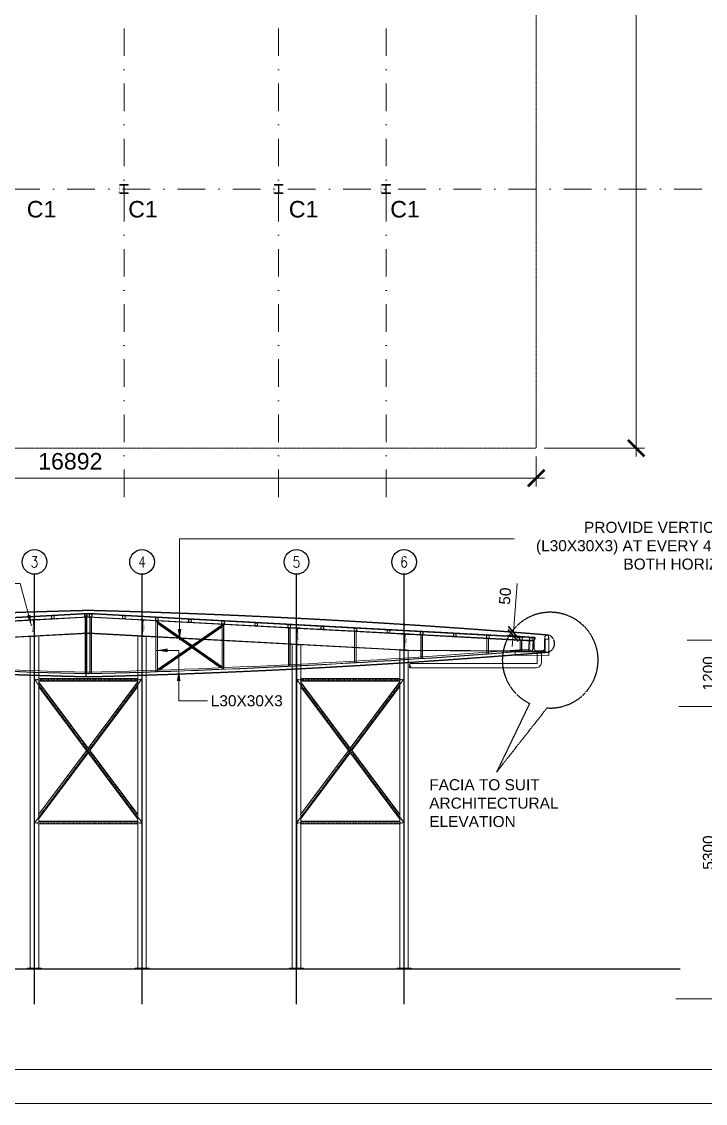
# Model space of a CAD drawing. Header units: millimetres. Extents: x -848390 to 452399, y -324112 to 148491.
# Drawn here: x -419703 to -407309, y -272667 to -253050 of the extents above; entities that cross this region are included whole.
import ezdxf
from ezdxf.enums import TextEntityAlignment as Align

# ---------------------------------------------------------------- set-up
doc = ezdxf.new("R2010")
doc.units = ezdxf.units.MM
doc.header["$PDSIZE"] = 200
for name, pattern in [('CENTER2', [1.125, 0.75, -0.125, 0.125, -0.125]), ('DASHDOT', [1, 0.5, -0.25, 0, -0.25]), ('HIDDEN', [9.525, 6.35, -3.175])]:
    doc.linetypes.add(name, pattern=pattern)
doc.layers.get('0').update_dxf_attribs({"lineweight": 13})
doc.layers.get('DEFPOINTS').update_dxf_attribs({"lineweight": 13})
for name, color, linetype, lineweight in [('0AXIS', 8, 'DASHDOT', 13), ('Angle', 42, 'Continuous', 9), ('Column', 15, 'Continuous', 9), ('I beam', 15, 'HIDDEN', 9), ('Roof sheet', 1, 'Continuous', 9)]:
    doc.layers.add(name, color=color, linetype=linetype, lineweight=lineweight)
for name, color, linetype in [('0DIM', 7, 'Continuous'), ('0PLAN', 4, 'Continuous'), ('DIM', 7, 'Continuous'), ('GR-LINE', 1, 'Continuous'), ('GRID', 2, 'CENTER2'), ('TEXT', 7, 'Continuous')]:
    doc.layers.add(name, color=color, linetype=linetype)
doc.styles.add('ARIAL', font='arial.ttf')
doc.styles.add('ROMANC', font='romanc', dxfattribs={"width": 0.8, "height": 0.38})
doc.dimstyles.new('1X100', dxfattribs={"dimscale": 100, "dimtxt": 2, "dimasz": 2, "dimexe": 1, "dimexo": 1, "dimgap": 1, "dimtad": 1, "dimdec": 0, "dimrnd": 1, "dimzin": 0, "dimdsep": 46, "dimtxsty": 'ARIAL', "dimblk": 'ARCHTICK', "dimcen": 2, "dimdle": 1, "dimclrd": 256, "dimclre": 256, "dimclrt": 7, "dimadec": 0, "dimazin": 0, "dimtfac": 1, "dimtdec": 0, "dimtofl": 0, "dimtmove": 0, "dimatfit": 3, "dimfxl": 0.18, "dimtolj": 1, "dimtzin": 0, "dimlwd": 9, "dimlwe": 9, "dimarcsym": 0})
doc.dimstyles.new('1X150', dxfattribs={"dimscale": 150, "dimtxt": 2, "dimasz": 2, "dimexe": 1, "dimexo": 1, "dimgap": 1, "dimtad": 1, "dimdec": 0, "dimrnd": 1, "dimzin": 0, "dimdsep": 46, "dimtxsty": 'ARIAL', "dimblk": 'ARCHTICK', "dimcen": 2, "dimdle": 1, "dimclrd": 256, "dimclre": 256, "dimclrt": 7, "dimadec": 0, "dimazin": 0, "dimtfac": 1, "dimtdec": 0, "dimtofl": 0, "dimtmove": 0, "dimatfit": 3, "dimfxl": 0.18, "dimtolj": 1, "dimtzin": 0, "dimlwd": 9, "dimlwe": 9, "dimarcsym": 0})

# ---------------------------------------------------------------- blocks, each defined once
blk = doc.blocks.new('_ArchTick')
at = {"color": 0, "const_width": 0.15}
blk.add_lwpolyline([(-0.5, -0.5), (0.5, 0.5)], dxfattribs=at)
blk = doc.blocks.new('*D591')
at = {"layer": 'DEFPOINTS', "color": 0, "transparency": 16777216}
for p in [(-407892, -265469), (-407051, -265469), (-407944, -270769)]:
    blk.add_point(p, dxfattribs=at)
at = {"layer": 'Roof sheet', "lineweight": 9, "transparency": 16777216}
for p, q in [((-407051, -270869), (-407051, -265369)), ((-407792, -265469), (-406951, -265469)), ((-407844, -270769), (-406951, -270769))]:
    blk.add_line(p, q, dxfattribs=at)
at = {"layer": 'Roof sheet', "lineweight": 9, "transparency": 16777216, "xscale": 200, "yscale": 200, "zscale": 200}
for p, rotation in [((-407051, -265469), 90), ((-407051, -270769), 270)]:
    blk.add_blockref('_ArchTick', p, dxfattribs=dict(at, rotation=rotation))
at = {"layer": 'Roof sheet', "color": 7, "transparency": 16777216, "insert": (-407253, -268119), "char_height": 200, "attachment_point": 5, "rotation": 90, "style": 'ARIAL'}
blk.add_mtext('\\A1;5300', dxfattribs=at)
blk = doc.blocks.new('*D592')
at = {"layer": 'DEFPOINTS', "color": 0, "transparency": 16777216}
for p in [(-407737, -264269), (-407051, -264269), (-407892, -265469)]:
    blk.add_point(p, dxfattribs=at)
at = {"layer": 'Roof sheet', "lineweight": 9, "transparency": 16777216}
for p, q in [((-407051, -265569), (-407051, -264169)), ((-407637, -264269), (-406951, -264269)), ((-407792, -265469), (-406951, -265469))]:
    blk.add_line(p, q, dxfattribs=at)
at = {"layer": 'Roof sheet', "lineweight": 9, "transparency": 16777216, "xscale": 200, "yscale": 200, "zscale": 200}
for p, rotation in [((-407051, -264269), 90), ((-407051, -265469), 270)]:
    blk.add_blockref('_ArchTick', p, dxfattribs=dict(at, rotation=rotation))
at = {"layer": 'Roof sheet', "color": 7, "transparency": 16777216, "insert": (-407253, -264869), "char_height": 200, "attachment_point": 5, "rotation": 90, "style": 'ARIAL'}
blk.add_mtext('\\A1;1200', dxfattribs=at)
blk = doc.blocks.new('*D599')
at = {"layer": 'DEFPOINTS', "color": 0, "transparency": 16777216}
for p in [(-410375, -236985), (-410375, -260785), (-408562, -260785)]:
    blk.add_point(p, dxfattribs=at)
at = {"layer": 'DIM', "lineweight": 9, "transparency": 16777216}
for p, q in [((-408562, -236835), (-408562, -260935)), ((-410225, -236985), (-408412, -236985)), ((-410225, -260785), (-408412, -260785))]:
    blk.add_line(p, q, dxfattribs=at)
at = {"layer": 'DIM', "lineweight": 9, "transparency": 16777216, "xscale": 300, "yscale": 300, "zscale": 300}
for p, rotation in [((-408562, -236985), 90), ((-408562, -260785), 270)]:
    blk.add_blockref('_ArchTick', p, dxfattribs=dict(at, rotation=rotation))
at = {"layer": 'DIM', "color": 7, "transparency": 16777216, "insert": (-408866, -248885), "char_height": 300, "attachment_point": 5, "rotation": 90, "style": 'ARIAL'}
blk.add_mtext('\\A1;23800', dxfattribs=at)
blk = doc.blocks.new('*D600')
at = {"layer": 'DEFPOINTS', "color": 0, "transparency": 16777216}
for p in [(-427267, -260785), (-410375, -260785), (-410375, -261328)]:
    blk.add_point(p, dxfattribs=at)
at = {"layer": 'DIM', "lineweight": 9, "transparency": 16777216}
for p, q in [((-427267, -260935), (-427267, -261478)), ((-410375, -260935), (-410375, -261478)), ((-427417, -261328), (-410225, -261328))]:
    blk.add_line(p, q, dxfattribs=at)
at = {"layer": 'DIM', "lineweight": 9, "transparency": 16777216, "xscale": 300, "yscale": 300, "zscale": 300, "rotation": 180}
blk.add_blockref('_ArchTick', (-427267, -261328), dxfattribs=at)
at = {"layer": 'DIM', "lineweight": 9, "transparency": 16777216, "xscale": 300, "yscale": 300, "zscale": 300}
blk.add_blockref('_ArchTick', (-410375, -261328), dxfattribs=at)
at = {"layer": 'DIM', "color": 7, "transparency": 16777216, "insert": (-418821, -261025), "char_height": 300, "attachment_point": 5, "style": 'ARIAL'}
blk.add_mtext('\\A1;16892', dxfattribs=at)
blk = doc.blocks.new('UB305X102X25')
at = {"linetype": 'Continuous'}
h = blk.add_hatch(dxfattribs=at)
h.set_pattern_fill('ANSI31', color=8, style=0)
h.set_pattern_definition([(45, (-5099.7338, 42509.5942), (-2.24506403, 2.24506403), [])])
edge = h.paths.add_edge_path()
edge.add_line((51, 302), (51, 308))
edge.add_line((51, 308), (-51, 308))
edge.add_line((-51, 308), (-51, 302))
edge.add_line((-51, 302), (-10, 302))
edge.add_arc((-10, 294), 7.6, 0, 90, ccw=False)
edge.add_line((-3, 294), (-3, 18))
edge.add_arc((-10, 18), 7.6, -90, 0, ccw=False)
edge.add_line((-10, 11), (-51, 11))
edge.add_line((-51, 11), (-51, 4))
edge.add_line((-51, 4), (51, 4))
edge.add_line((51, 4), (51, 11))
edge.add_line((51, 11), (11, 11))
edge.add_arc((11, 18), 7.6, 180, 270, ccw=False)
edge.add_line((3, 18), (3, 294))
edge.add_arc((11, 294), 7.6, 90, 180, ccw=False)
edge.add_line((11, 302), (51, 302))
blk.add_line((-3, 156), (3, 156))
blk.add_lwpolyline([(51, 302), (51, 308), (-51, 308), (-51, 302), (-10, 302, -0.414214), (-3, 294), (-3, 18, -0.414214), (-10, 11), (-51, 11), (-51, 4), (51, 4), (51, 11), (11, 11, -0.414214), (3, 18), (3, 294, -0.414214), (11, 302)], format="xyb", close=True)
at = {"layer": 'DEFPOINTS', "style": 'ARIAL'}
blk.add_text('UB305X102X25', height=15, rotation=90, dxfattribs=at).set_placement((-17, 75))
blk = doc.blocks.new('UB305X165X40')
at = {"linetype": 'Continuous'}
h = blk.add_hatch(dxfattribs=at)
h.set_pattern_fill('ANSI31', color=8, style=0)
h.set_pattern_definition([(45, (-36217.5974, 32483.1875), (-2.24506403, 2.24506403), [])])
h.paths.add_polyline_path([(83, 304), (-83, 304), (-83, 294), (-13, 294, -0.421323), (-3, 283), (-3, 21, -0.421323), (-13, 10), (-83, 10), (-83, 0), (83, 0), (83, 10), (13, 10, -0.414214), (3, 20), (3, 283, -0.414214), (13, 294), (83, 294)])
blk.add_lwpolyline([(83, 294), (83, 304), (-83, 304), (-83, 294), (-13, 294, -0.409169), (-3, 283), (-3, 20, -0.409169), (-13, 10), (-83, 10), (-83, 0), (83, 0), (83, 10), (13, 10, -0.414214), (3, 20), (3, 283, -0.414214), (13, 294)], format="xyb", close=True)
at = {"layer": 'DEFPOINTS', "style": 'ARIAL'}
blk.add_text('UB305X165X40', height=15, rotation=90, dxfattribs=at).set_placement((-21, 70))
blk = doc.blocks.new('UB203X133X25')
at = {"linetype": 'Continuous'}
h = blk.add_hatch(dxfattribs=at)
h.set_pattern_fill('ANSI31', color=8, style=0)
h.set_pattern_definition([(45, (-4804.368, 42404.2942), (-2.24506403, 2.24506403), [])])
h.paths.add_polyline_path([(67, 203), (-67, 203), (-67, 195), (-13, 195, -0.421323), (-3, 185), (-3, 18, -0.421323), (-13, 8), (-67, 8), (-67, 0), (67, 0), (67, 8), (13, 8, -0.414214), (3, 18), (3, 185, -0.414214), (13, 195), (67, 195)])
blk.add_lwpolyline([(67, 195), (67, 203), (-67, 203), (-67, 195), (-13, 195, -0.409169), (-3, 185), (-3, 18, -0.409169), (-13, 8), (-67, 8), (-67, 0), (67, 0), (67, 8), (13, 8, -0.414214), (3, 18), (3, 185, -0.414214), (13, 195)], format="xyb", close=True)
at = {"layer": 'DEFPOINTS'}
blk.add_line((-3, 102), (3, 102), dxfattribs=at)
at = {"layer": 'DEFPOINTS', "style": 'ARIAL'}
blk.add_text('UBUB203X133X25', height=15, rotation=90, dxfattribs=at).set_placement((-17, 12))
blk = doc.blocks.new('*D613')
at = {"layer": 'DEFPOINTS', "color": 0, "transparency": 16777216}
for p in [(-410789, -264125), (-410412, -264213), (-410407, -264156)]:
    blk.add_point(p, dxfattribs=at)
at = {"layer": 'Roof sheet', "lineweight": 9, "transparency": 16777216}
for p, q in [((-410789, -264125), (-410718, -263242)), ((-410512, -264205), (-410893, -264174)), ((-410507, -264148), (-410889, -264117)), ((-410794, -264182), (-410810, -264382))]:
    blk.add_line(p, q, dxfattribs=at)
at = {"layer": 'Roof sheet', "lineweight": 9, "transparency": 16777216, "xscale": 200, "yscale": 200, "zscale": 200}
for p, rotation in [((-410789, -264125), 265.4011859696336), ((-410794, -264182), 85.40118596963353)]:
    blk.add_blockref('_ArchTick', p, dxfattribs=dict(at, rotation=rotation))
at = {"layer": 'Roof sheet', "color": 7, "transparency": 16777216, "insert": (-410939, -263468), "char_height": 200, "attachment_point": 5, "rotation": 85.4012, "style": 'ARIAL'}
blk.add_mtext('\\A1;50', dxfattribs=at)
blk = doc.blocks.new('UC152X152X30')
h = blk.add_hatch()
h.set_pattern_fill('ANSI31', color=8, scale=25, style=0)
h.set_pattern_definition([(45, (2942.5107, 84557.2612), (-2.20970869, 2.20970869), [])])
edge = h.paths.add_edge_path()
edge.add_line((76, 151), (76, 158))
edge.add_line((76, 158), (-76, 158))
edge.add_line((-76, 158), (-76, 151))
edge.add_line((-76, 151), (-11, 151))
edge.add_arc((-11, 143), 7.6, 0, 90, ccw=False)
edge.add_line((-3, 143), (-3, 14))
edge.add_arc((-11, 14), 7.6, -90, 0, ccw=False)
edge.add_line((-11, 7), (-76, 7))
edge.add_line((-76, 7), (-76, 0))
edge.add_line((-76, 0), (76, 0))
edge.add_line((76, 0), (76, 7))
edge.add_line((76, 7), (11, 7))
edge.add_arc((11, 14), 7.6, 180, 270, ccw=False)
edge.add_line((3, 14), (3, 143))
edge.add_arc((11, 143), 7.6, 90, 180, ccw=False)
edge.add_line((11, 151), (76, 151))
blk.add_line((-76, 0), (76, 0))
blk.add_lwpolyline([(76, 151), (76, 158), (-76, 158), (-76, 151), (-11, 151, -0.414214), (-3, 143), (-3, 14, -0.414214), (-11, 7), (-76, 7), (-76, 0), (76, 0), (76, 7), (11, 7, -0.414214), (3, 14), (3, 143, -0.414214), (11, 151)], format="xyb", close=True)
at = {"layer": 'DEFPOINTS'}
blk.add_line((-3, 79), (3, 79), dxfattribs=at)
at = {"layer": 'DEFPOINTS', "style": 'ARIAL'}
blk.add_text('UC152X152X30', height=15, rotation=90, dxfattribs=at).set_placement((-90, 79), align=Align.MIDDLE_CENTER)

msp = doc.modelspace()

# ---------------------------------------------------------------- linework, layer by layer
at = {"layer": '0AXIS', "ltscale": 1000}
for p, q in [((-417845.61874, -261674.05263), (-417845.61874, -235969.00826)), ((-415045.61874, -261674.05263), (-415045.61874, -235969.00826)), ((-413095.61874, -261674.05263), (-413095.61874, -235969.00826)), ((-407374.54757, -256085.38302), (-429514.61248, -256085.38302))]:
    msp.add_line(p, q, dxfattribs=at)
at = {"layer": '0DIM'}
for centre in [(-419470.40444, -262848.71369), (-417520.40444, -262848.71369), (-414720.40444, -262848.71369), (-412770.40444, -262848.71369)]:
    msp.add_circle(centre, 223.29822, dxfattribs=at)
at = {"layer": '0PLAN'}
msp.add_line((-430819.91189, -270229.37655), (-407768.44474, -270229.37655), dxfattribs=at)
at = {"layer": 'Angle', "ltscale": 0.1}
for p, q in [((-418552.46827, -263844.54513), (-418552.46827, -264875.93315)), ((-418549.46827, -263844.38416), (-418549.46827, -264876.00875)), ((-418522.46827, -263843.74026), (-418522.46827, -264876.68636)), ((-418468.34062, -263843.74026), (-418468.34062, -264876.68636)), ((-418441.34062, -263844.38416), (-418441.34062, -264876.00875)), ((-418438.34062, -263844.54513), (-418438.34062, -264875.93315)), ((-417268.34062, -263908.13193), (-417268.34062, -264838.72348)), ((-417241.34062, -263908.77583), (-417241.34062, -264837.82277)), ((-417238.34062, -263908.9368), (-417238.34062, -264837.72239)), ((-416614.09181, -264366.64328), (-417238.34062, -263925.57944)), ((-416640.38648, -264384.79747), (-417238.34062, -263962.31217)), ((-416068.34062, -263989.84929), (-417238.34062, -264797.63307)), ((-416068.34062, -263993.49484), (-417238.34062, -264801.27862)), ((-416068.34062, -264026.30479), (-417202.74241, -264809.51109)), ((-416068.34062, -263972.52182), (-416068.34062, -264793.84336)), ((-416041.34062, -263973.16572), (-416041.34062, -264792.7194)), ((-416038.34062, -263973.32669), (-416038.34062, -264792.5942)), ((-414868.34062, -264036.91147), (-414868.34062, -264739.03587)), ((-414841.34062, -264037.55537), (-414841.34062, -264737.68843)), ((-414838.34062, -264037.71634), (-414838.34062, -264737.5384)), ((-413668.34062, -264101.30338), (-413668.34062, -264674.28979)), ((-413641.34062, -264101.94727), (-413641.34062, -264672.71857)), ((-413638.34062, -264102.10825), (-413638.34062, -264672.54368)), ((-412468.34062, -264165.69303), (-412468.34062, -264599.59179)), ((-412441.34062, -264166.33692), (-412441.34062, -264597.79649)), ((-412438.34062, -264166.4979), (-412438.34062, -264597.5967)), ((-411268.34062, -264230.08042), (-411268.34062, -264514.9265)), ((-411241.34062, -264230.72432), (-411241.34062, -264512.90675)), ((-411238.34062, -264230.88529), (-411238.34062, -264512.68202)), ((-416097.96283, -264768.04764), (-416614.29026, -264403.23579)), ((-416068.34062, -264752.24452), (-416587.99559, -264385.0816)), ((-410668.34062, -264262.27525), (-410668.34062, -264468.85075)), ((-410641.34062, -264262.91914), (-410641.34062, -264466.71861)), ((-410638.34062, -264263.08012), (-410638.34062, -264466.4814)), ((-410219.37921, -264251.38585), (-410149.37921, -264251.38585)), ((-410219.37921, -264251.38585), (-410219.37921, -264475.33118)), ((-410213.37921, -264251.38585), (-410213.37921, -264481.37541)), ((-410149.37921, -264251.38585), (-410149.37921, -264545.84719)), ((-410756.4677, -264541.38843), (-410755.9536, -264471.39032)), ((-410149.37921, -264545.84719), (-410756.4677, -264541.38843)), ((-410213.37921, -264481.37541), (-410755.99767, -264477.39016)), ((-410219.37921, -264475.33118), (-410755.9536, -264471.39032)), ((-419394.20444, -264959.37655), (-417596.60444, -264959.37655)), ((-419394.20444, -265004.37655), (-417596.60444, -265004.37655)), ((-419394.20444, -265009.37655), (-417596.60444, -265009.37655)), ((-414644.20444, -264959.37655), (-412846.60444, -264959.37655)), ((-414644.20444, -265004.37655), (-412846.60444, -265004.37655)), ((-414644.20444, -265009.37655), (-412846.60444, -265009.37655)), ((-419394.20444, -265030.97655), (-417596.60444, -267427.77655)), ((-419394.20444, -265039.30989), (-417596.60444, -267436.10989)), ((-419394.20444, -265114.30989), (-417596.60444, -267511.10989)), ((-417601.20247, -265030.97655), (-418497.70346, -266226.3112)), ((-417601.20247, -265114.30989), (-418466.45346, -266267.97787)), ((-414644.20444, -265030.97655), (-412846.60444, -267427.77655)), ((-414644.20444, -265039.30989), (-412846.60444, -267436.10989)), ((-414644.20444, -265114.30989), (-412846.60444, -267511.10989)), ((-412851.20247, -265030.97655), (-413747.70346, -266226.3112)), ((-412851.20247, -265114.30989), (-413716.45346, -266267.97787)), ((-418528.95346, -266267.97787), (-419398.80247, -267427.77655)), ((-418497.70346, -266309.64453), (-419398.80247, -267511.10989)), ((-413778.95346, -266267.97787), (-414648.80247, -267427.77655)), ((-413747.70346, -266309.64453), (-414648.80247, -267511.10989)), ((-419394.20444, -267549.37655), (-417596.60444, -267549.37655)), ((-419394.20444, -267554.37655), (-417596.60444, -267554.37655)), ((-414644.20444, -267549.37655), (-412846.60444, -267549.37655)), ((-414644.20444, -267554.37655), (-412846.60444, -267554.37655)), ((-419394.20444, -267599.37655), (-417596.60444, -267599.37655)), ((-414644.20444, -267599.37655), (-412846.60444, -267599.37655))]:
    msp.add_line(p, q, dxfattribs=at)
at = {"layer": 'Angle', "color": 5, "linetype": 'HIDDEN', "ltscale": 0.1}
for p, q in [((-416616.72128, -264368.4587), (-417238.34062, -263929.25272)), ((-416068.34062, -264755.91779), (-416590.62506, -264386.89702)), ((-417601.20247, -265039.30989), (-418494.57846, -266230.47787)), ((-412851.20247, -265039.30989), (-413744.57846, -266230.47787)), ((-418525.82846, -266272.14453), (-419398.80247, -267436.10989)), ((-413775.82846, -266272.14453), (-414648.80247, -267436.10989))]:
    msp.add_line(p, q, dxfattribs=at)
at = {"layer": 'Angle', "ltscale": 0.1}
for points in [[(-426479.32806, -264429.30695, 0.0137519792), (-418493.37074, -264847.40178, 0.0137401973)], [(-410511.48083, -264429.30695, -0.0137519792), (-418497.43814, -264847.40178, -0.0137401973)], [(-426477.7775, -264456.51713, 0.0137455919), (-418494.04038, -264874.39347, 0.0137401973)], [(-426476.64755, -264459.61703, 0.0137432306), (-418494.11478, -264877.39255, 0.0137401973)], [(-426475.04822, -264461.75126, 0.0137401973), (-418494.16438, -264879.39193)], [(-410513.03139, -264456.51713, -0.0137455919), (-418496.76851, -264874.39347, -0.0137401973)], [(-410514.16133, -264459.61703, -0.0137432306), (-418496.69411, -264877.39255, -0.0137401973)], [(-410515.76067, -264461.75126, -0.0137401973), (-418496.6445, -264879.39193)]]:
    msp.add_lwpolyline(points, format="xyb", dxfattribs=at)
at = {"layer": 'Column'}
for p, q in [((-426557.51138, -264273.96853), (-418495.40444, -263841.48152)), ((-410433.2975, -264273.96853), (-418495.40444, -263841.48152)), ((-426556.965, -264284.15389), (-418495.40444, -263851.69618)), ((-410433.84389, -264284.15389), (-418495.40444, -263851.69618)), ((-424302.89162, -264457.25758), (-418495.40444, -264145.71833)), ((-424301.98226, -264446.99414), (-418495.40444, -264135.50366)), ((-419546.60444, -270217.37655), (-419546.60444, -264202.10934)), ((-419394.20444, -270217.37655), (-419394.20444, -264193.93393)), ((-412688.82662, -264446.99414), (-418495.40444, -264135.50366)), ((-412687.91726, -264457.25758), (-418495.40444, -264145.71833)), ((-417596.60444, -270217.37655), (-417596.60444, -264193.93393)), ((-417444.20444, -270217.37655), (-417444.20444, -264202.10934)), ((-414796.60444, -270217.37655), (-414796.60444, -264344.13829)), ((-414644.20444, -270217.37655), (-414644.20444, -264352.3137)), ((-410433.2975, -264273.96853), (-410444.01098, -264473.68138)), ((-412846.60444, -270217.37655), (-412846.60444, -264448.7449)), ((-412694.20444, -270217.37655), (-412694.20444, -264456.92031)), ((-412688.93715, -264457.19354), (-410444.01098, -264473.68138)), ((-412688.82662, -264446.99414), (-410443.90046, -264463.48198)), ((-410281.87921, -264475.10216), (-410356.87921, -264475.10216))]:
    msp.add_line(p, q, dxfattribs=at)
at = {"layer": 'Column', "color": 5, "linetype": 'HIDDEN', "ltscale": 0.1}
for p, q in [((-419473.70444, -270217.37655), (-419473.70444, -264198.19866)), ((-419467.10444, -270217.37655), (-419467.10444, -264197.84461)), ((-417523.70444, -270217.37655), (-417523.70444, -264197.84461)), ((-417517.10444, -270217.37655), (-417517.10444, -264198.19866)), ((-414723.70444, -270217.37655), (-414723.70444, -264348.04897)), ((-414717.10444, -270217.37655), (-414717.10444, -264348.40302)), ((-412773.70444, -270217.37655), (-412773.70444, -264452.65558)), ((-412767.10444, -270217.37655), (-412767.10444, -264453.00963))]:
    msp.add_line(p, q, dxfattribs=at)
at = {"layer": 'Column'}
for points in [[(-410467.33862, -264213.70601), (-410432.03658, -264216.01977, -0.3802309186), (-410414.37921, -264235.88209), (-410414.37921, -264428.84157, 0.3361664615), (-410394.37921, -264451.46012), (-410394.37921, -264451.46012, 0.1201954967), (-410244.37921, -264451.46012, 0.3295600625), (-410224.37921, -264428.84157), (-410224.37921, -264251.38585), (-410219.37921, -264251.38585), (-410219.37921, -264429.05022, -0.3313016488), (-410243.30006, -264456.34239, -0.1200182746), (-410395.43062, -264456.34873, -0.3373624889), (-410419.37921, -264429.02165), (-410419.37921, -264235.88209, 0.3802309186), (-410432.62224, -264220.98535), (-410467.66519, -264218.68857), (-410467.33862, -264213.70601)], [(-410281.87921, -264475.10216), (-410281.87921, -264678.6435, -0.4142135624), (-410369.37921, -264766.1435), (-412660.34613, -264766.1435)], [(-410356.87921, -264475.10216), (-410356.87921, -264678.6435, -0.4142135624), (-410369.37921, -264691.1435), (-412660.34613, -264691.1435)]]:
    msp.add_lwpolyline(points, format="xyb", dxfattribs=at)
msp.add_lwpolyline([(-410273.31785, -264475.10216), (-410365.44058, -264475.10216), (-410365.44058, -264465.47478), (-410273.31785, -264465.47478)], close=True, dxfattribs=at)
for centre, radius, start, end in [((-412644.31003, -264740.50817), 30.23783, 142.508706346, 237.972070999), ((-412643.83616, -264711.88864), 26.51302, 128.51444968, 222.733764957), ((-412680.69317, -264749.55389), 26.25294, 320.808516729, 48.537631085)]:
    msp.add_arc(centre, radius, start, end, dxfattribs=at)
at = {"layer": 'DEFPOINTS', "ltscale": 100}
msp.add_lwpolyline([(-431605.37151, -233433.07567), (-376217.48392, -233433.07567), (-376217.48392, -272667.10962), (-431605.37151, -272667.10962)], close=True, dxfattribs=at)
msp.add_lwpolyline([(-385373.60994, -271257.77375), (-385373.60994, -234842.41154, 0.4142135624), (-386165.92883, -234050.09264), (-430273.39454, -234050.09264, 0.4142135624), (-431065.71343, -234842.41154), (-431065.71343, -271257.77375, 0.4142135624), (-430273.39454, -272050.09264), (-386165.92883, -272050.09264, 0.4142135624)], format="xyb", close=True, dxfattribs=at)
at = {"layer": 'GR-LINE', "color": 8, "linetype": 'HIDDEN', "ltscale": 0.1}
for points in [[(-418495.40444, -263729.37655, 0.0142380776), (-426851.38059, -264177.85011, 0.2549306145), (-426941.40444, -264282.51742), (-426941.40444, -264376.23569, 0.2901757416), (-426818.01569, -264484.09832, 0.0143247249), (-418495.40444, -264929.37655)], [(-418495.40444, -263729.37655, -0.0142380776), (-410139.4283, -264177.85011, -0.2549306145), (-410049.40444, -264282.51742), (-410049.40444, -264376.23569, -0.2901757416), (-410172.79319, -264484.09832, -0.0143247249), (-418495.40444, -264929.37655)]]:
    msp.add_lwpolyline(points, format="xyb", dxfattribs=at)
at = {"layer": 'GRID'}
for p, q in [((-419470.40444, -270870.16567), (-419470.40444, -263072.01191)), ((-417520.40444, -270870.16567), (-417520.40444, -263072.01191)), ((-414720.40444, -270870.16567), (-414720.40444, -263072.01191)), ((-412770.40444, -270870.16567), (-412770.40444, -263072.01191)), ((-418537.46827, -263816.67195), (-418537.46827, -264928.32691)), ((-416053.34062, -264781.20916), (-417253.34062, -263933.34754)), ((-416053.34062, -263997.72084), (-417253.34062, -264826.21703))]:
    msp.add_line(p, q, dxfattribs=at)
at = {"layer": 'GRID', "ltscale": 0.1}
for p, q in [((-417520.40444, -264967.08616), (-419470.40444, -267579.37655)), ((-419470.40444, -264979.37655), (-417520.40444, -267579.37655)), ((-419470.40444, -264979.37655), (-417520.40444, -264979.37655)), ((-412770.40444, -264967.08616), (-414720.40444, -267579.37655)), ((-414720.40444, -264979.37655), (-412770.40444, -267579.37655)), ((-414720.40444, -264979.37655), (-412770.40444, -264979.37655)), ((-419470.40444, -267579.37655), (-417520.40444, -267579.37655)), ((-414720.40444, -267579.37655), (-412770.40444, -267579.37655))]:
    msp.add_line(p, q, dxfattribs=at)
at = {"layer": 'I beam'}
for points in [[(-419159.43667, -263877.11387), (-419115.49987, -263874.75632, 0.4142135624), (-419112.66493, -263871.59988), (-419115.02248, -263827.66309, 0.4142135624), (-419118.17891, -263824.82814), (-419162.11571, -263827.1857, 0.4142135624), (-419164.95066, -263830.34213), (-419162.5931, -263874.27892, 0.4142135624)], [(-419159.54383, -263875.11674), (-419115.60704, -263872.75919, 0.4142135624), (-419114.66205, -263871.70705), (-419117.01961, -263827.77025, 0.4142135624), (-419118.07175, -263826.82527), (-419162.00855, -263829.18282, 0.4142135624), (-419162.95353, -263830.23497), (-419160.59597, -263874.17176, 0.4142135624)], [(-418559.43667, -263844.91904), (-418515.49987, -263842.56148, 0.4142135624), (-418512.66493, -263839.40505), (-418515.02248, -263795.46826, 0.4142135624), (-418518.17891, -263792.63331), (-418562.11571, -263794.99086, 0.4142135624), (-418564.95066, -263798.14729), (-418562.5931, -263842.08409, 0.4142135624)], [(-418559.54383, -263842.92191), (-418515.60704, -263840.56436, 0.4142135624), (-418514.66205, -263839.51221), (-418517.01961, -263795.57542, 0.4142135624), (-418518.07175, -263794.63044), (-418562.00855, -263796.98799, 0.4142135624), (-418562.95353, -263798.04013), (-418560.59597, -263841.97693, 0.4142135624)], [(-418431.37222, -263844.91904), (-418475.30901, -263842.56148, -0.4142135624), (-418478.14396, -263839.40505), (-418475.78641, -263795.46826, -0.4142135624), (-418472.62997, -263792.63331), (-418428.69318, -263794.99086, -0.4142135624), (-418425.85823, -263798.14729), (-418428.21578, -263842.08409, -0.4142135624)], [(-418431.26506, -263842.92191), (-418475.20185, -263840.56436, -0.4142135624), (-418476.14683, -263839.51221), (-418473.78928, -263795.57542, -0.4142135624), (-418472.73714, -263794.63044), (-418428.80034, -263796.98799, -0.4142135624), (-418427.85536, -263798.04013), (-418430.21291, -263841.97693, -0.4142135624)], [(-417831.37222, -263877.11387), (-417875.30901, -263874.75632, -0.4142135624), (-417878.14396, -263871.59988), (-417875.78641, -263827.66309, -0.4142135624), (-417872.62997, -263824.82814), (-417828.69318, -263827.1857, -0.4142135624), (-417825.85823, -263830.34213), (-417828.21578, -263874.27892, -0.4142135624)], [(-417831.26506, -263875.11674), (-417875.20185, -263872.75919, -0.4142135624), (-417876.14683, -263871.70705), (-417873.78928, -263827.77025, -0.4142135624), (-417872.73714, -263826.82527), (-417828.80034, -263829.18282, -0.4142135624), (-417827.85536, -263830.23497), (-417830.21291, -263874.17176, -0.4142135624)], [(-417231.37222, -263909.30846), (-417275.30901, -263906.9509, -0.4142135624), (-417278.14396, -263903.79447), (-417275.78641, -263859.85767, -0.4142135624), (-417272.62997, -263857.02273), (-417228.69318, -263859.38028, -0.4142135624), (-417225.85823, -263862.53671), (-417228.21578, -263906.47351, -0.4142135624)], [(-417231.26506, -263907.31133), (-417275.20185, -263904.95377, -0.4142135624), (-417276.14683, -263903.90163), (-417273.78928, -263859.96484, -0.4142135624), (-417272.73714, -263859.01985), (-417228.80034, -263861.37741, -0.4142135624), (-417227.85536, -263862.42955), (-417230.21291, -263906.36635, -0.4142135624)], [(-416631.37222, -263941.50316), (-416675.30901, -263939.14561, -0.4142135624), (-416678.14396, -263935.98918), (-416675.78641, -263892.05238, -0.4142135624), (-416672.62997, -263889.21743), (-416628.69318, -263891.57499, -0.4142135624), (-416625.85823, -263894.73142), (-416628.21578, -263938.66822, -0.4142135624)], [(-416631.26506, -263939.50604), (-416675.20185, -263937.14848, -0.4142135624), (-416676.14683, -263936.09634), (-416673.78928, -263892.15954, -0.4142135624), (-416672.73714, -263891.21456), (-416628.80034, -263893.57212, -0.4142135624), (-416627.85536, -263894.62426), (-416630.21291, -263938.56105, -0.4142135624)], [(-416031.37222, -263973.69835), (-416075.30901, -263971.34079, -0.4142135624), (-416078.14396, -263968.18436), (-416075.78641, -263924.24756, -0.4142135624), (-416072.62997, -263921.41262), (-416028.69318, -263923.77017, -0.4142135624), (-416025.85823, -263926.9266), (-416028.21578, -263970.8634, -0.4142135624)], [(-416031.26506, -263971.70122), (-416075.20185, -263969.34366, -0.4142135624), (-416076.14683, -263968.29152), (-416073.78928, -263924.35473, -0.4142135624), (-416072.73714, -263923.40974), (-416028.80034, -263925.7673, -0.4142135624), (-416027.85536, -263926.81944), (-416030.21291, -263970.75624, -0.4142135624)], [(-415431.37222, -264005.89317), (-415475.30901, -264003.53562, -0.4142135624), (-415478.14396, -264000.37918), (-415475.78641, -263956.44239, -0.4142135624), (-415472.62997, -263953.60744), (-415428.69318, -263955.96499, -0.4142135624), (-415425.85823, -263959.12143), (-415428.21578, -264003.05822, -0.4142135624)], [(-415431.26506, -264003.89604), (-415475.20185, -264001.53849, -0.4142135624), (-415476.14683, -264000.48634), (-415473.78928, -263956.54955, -0.4142135624), (-415472.73714, -263955.60457), (-415428.80034, -263957.96212, -0.4142135624), (-415427.85536, -263959.01427), (-415430.21291, -264002.95106, -0.4142135624)], [(-414831.37222, -264038.08799), (-414875.30901, -264035.73044, -0.4142135624), (-414878.14396, -264032.57401), (-414875.78641, -263988.63721, -0.4142135624), (-414872.62997, -263985.80227), (-414828.69318, -263988.15982, -0.4142135624), (-414825.85823, -263991.31625), (-414828.21578, -264035.25305, -0.4142135624)], [(-414831.26506, -264036.09087), (-414875.20185, -264033.73331, -0.4142135624), (-414876.14683, -264032.68117), (-414873.78928, -263988.74437, -0.4142135624), (-414872.73714, -263987.79939), (-414828.80034, -263990.15695, -0.4142135624), (-414827.85536, -263991.20909), (-414830.21291, -264035.14589, -0.4142135624)], [(-414231.37222, -264070.28282), (-414275.30901, -264067.92527, -0.4142135624), (-414278.14396, -264064.76883), (-414275.78641, -264020.83204, -0.4142135624), (-414272.62997, -264017.99709), (-414228.69318, -264020.35464, -0.4142135624), (-414225.85823, -264023.51108), (-414228.21578, -264067.44787, -0.4142135624)], [(-414231.26506, -264068.28569), (-414275.20185, -264065.92814, -0.4142135624), (-414276.14683, -264064.87599), (-414273.78928, -264020.9392, -0.4142135624), (-414272.73714, -264019.99422), (-414228.80034, -264022.35177, -0.4142135624), (-414227.85536, -264023.40392), (-414230.21291, -264067.34071, -0.4142135624)], [(-413631.37222, -264102.47764), (-413675.30901, -264100.12009, -0.4142135624), (-413678.14396, -264096.96366), (-413675.78641, -264053.02686, -0.4142135624), (-413672.62997, -264050.19191), (-413628.69318, -264052.54947, -0.4142135624), (-413625.85823, -264055.7059), (-413628.21578, -264099.6427, -0.4142135624)], [(-413631.26506, -264100.48052), (-413675.20185, -264098.12296, -0.4142135624), (-413676.14683, -264097.07082), (-413673.78928, -264053.13402, -0.4142135624), (-413672.73714, -264052.18904), (-413628.80034, -264054.5466, -0.4142135624), (-413627.85536, -264055.59874), (-413630.21291, -264099.53553, -0.4142135624)], [(-413031.37222, -264134.67247), (-413075.30901, -264132.31492, -0.4142135624), (-413078.14396, -264129.15848), (-413075.78641, -264085.22169, -0.4142135624), (-413072.62997, -264082.38674), (-413028.69318, -264084.74429, -0.4142135624), (-413025.85823, -264087.90073), (-413028.21578, -264131.83752, -0.4142135624)], [(-413031.26506, -264132.67534), (-413075.20185, -264130.31779, -0.4142135624), (-413076.14683, -264129.26564), (-413073.78928, -264085.32885, -0.4142135624), (-413072.73714, -264084.38387), (-413028.80034, -264086.74142, -0.4142135624), (-413027.85536, -264087.79356), (-413030.21291, -264131.73036, -0.4142135624)], [(-412431.37222, -264166.86729), (-412475.30901, -264164.50974, -0.4142135624), (-412478.14396, -264161.35331), (-412475.78641, -264117.41651, -0.4142135624), (-412472.62997, -264114.58156), (-412428.69318, -264116.93912, -0.4142135624), (-412425.85823, -264120.09555), (-412428.21578, -264164.03235, -0.4142135624)], [(-412431.26506, -264164.87017), (-412475.20185, -264162.51261, -0.4142135624), (-412476.14683, -264161.46047), (-412473.78928, -264117.52367, -0.4142135624), (-412472.73714, -264116.57869), (-412428.80034, -264118.93624, -0.4142135624), (-412427.85536, -264119.98839), (-412430.21291, -264163.92518, -0.4142135624)], [(-411831.37222, -264199.06212), (-411875.30901, -264196.70456, -0.4142135624), (-411878.14396, -264193.54813), (-411875.78641, -264149.61134, -0.4142135624), (-411872.62997, -264146.77639), (-411828.69318, -264149.13394, -0.4142135624), (-411825.85823, -264152.29038), (-411828.21578, -264196.22717, -0.4142135624)], [(-411831.26506, -264197.06499), (-411875.20185, -264194.70744, -0.4142135624), (-411876.14683, -264193.65529), (-411873.78928, -264149.7185, -0.4142135624), (-411872.73714, -264148.77352), (-411828.80034, -264151.13107, -0.4142135624), (-411827.85536, -264152.18321), (-411830.21291, -264196.12001, -0.4142135624)], [(-411231.37222, -264231.25694), (-411275.30901, -264228.89939, -0.4142135624), (-411278.14396, -264225.74296), (-411275.78641, -264181.80616, -0.4142135624), (-411272.62997, -264178.97121), (-411228.69318, -264181.32877, -0.4142135624), (-411225.85823, -264184.4852), (-411228.21578, -264228.422, -0.4142135624)], [(-411231.26506, -264229.25982), (-411275.20185, -264226.90226, -0.4142135624), (-411276.14683, -264225.85012), (-411273.78928, -264181.91332, -0.4142135624), (-411272.73714, -264180.96834), (-411228.80034, -264183.32589, -0.4142135624), (-411227.85536, -264184.37804), (-411230.21291, -264228.31483, -0.4142135624)], [(-410631.37222, -264263.45177), (-410675.30901, -264261.09421, -0.4142135624), (-410678.14396, -264257.93778), (-410675.78641, -264214.00099, -0.4142135624), (-410672.62997, -264211.16604), (-410628.69318, -264213.52359, -0.4142135624), (-410625.85823, -264216.68002), (-410628.21578, -264260.61682, -0.4142135624)], [(-410631.26506, -264261.45464), (-410675.20185, -264259.09709, -0.4142135624), (-410676.14683, -264258.04494), (-410673.78928, -264214.10815, -0.4142135624), (-410672.73714, -264213.16317), (-410628.80034, -264215.52072, -0.4142135624), (-410627.85536, -264216.57286), (-410630.21291, -264260.50966, -0.4142135624)], [(-410452.15267, -264272.95884), (-410496.08949, -264270.60187, -0.4142135624), (-410498.92448, -264267.44548), (-410496.56752, -264223.50865, -0.4142135624), (-410493.41112, -264220.67366), (-410449.4743, -264223.03062, -0.4142135624), (-410446.63931, -264226.18702), (-410448.99627, -264270.12385, -0.4142135624)], [(-410452.04553, -264270.96171), (-410495.98236, -264268.60474, -0.4142135624), (-410496.92735, -264267.55261), (-410494.57039, -264223.61578, -0.4142135624), (-410493.51826, -264222.67079), (-410449.58143, -264225.02775, -0.4142135624), (-410448.63643, -264226.07989), (-410450.9934, -264270.01671, -0.4142135624)]]:
    msp.add_lwpolyline(points, format="xyb", close=True, dxfattribs=at)
for points in [[(-419344.20444, -270229.37655), (-419596.60444, -270229.37655), (-419596.60444, -270217.37655), (-419344.20444, -270217.37655)], [(-417646.60444, -270229.37655), (-417394.20444, -270229.37655), (-417394.20444, -270217.37655), (-417646.60444, -270217.37655)], [(-414846.60444, -270229.37655), (-414594.20444, -270229.37655), (-414594.20444, -270217.37655), (-414846.60444, -270217.37655)], [(-412896.60444, -270229.37655), (-412644.20444, -270229.37655), (-412644.20444, -270217.37655), (-412896.60444, -270217.37655)]]:
    msp.add_lwpolyline(points, close=True, dxfattribs=at)
at = {"layer": 'Roof sheet', "linetype": 'HIDDEN', "ltscale": 0.5}
for p in [(-410374.61874, -236985.38302), (-427266.61874, -260785.38302)]:
    msp.add_line(p, (-410374.61874, -260785.38302), dxfattribs=at)
at = {"layer": 'Roof sheet'}
for p, q in [((-426578.84462, -264213.02379), (-418495.40444, -263779.39237)), ((-426578.66525, -264215.01705), (-418495.58275, -263781.40481)), ((-426544.32451, -264223.30056), (-418495.40444, -263791.41128)), ((-410411.96426, -264213.02379), (-418495.40444, -263779.39237)), ((-410446.48437, -264223.30056), (-418495.40444, -263791.41128)), ((-410412.14364, -264215.01705), (-418495.22614, -263781.40481)), ((-410399.18708, -264249.21659), (-410399.18708, -264227.96051)), ((-410397.20376, -264249.21659), (-410397.20376, -264227.70273)), ((-410219.37921, -264212.0185), (-410219.37921, -264251.38585)), ((-410217.37921, -264212.0185), (-410217.37921, -264251.38585)), ((-410151.37921, -264212.0185), (-410151.37921, -264251.38585)), ((-410149.37921, -264212.0185), (-410149.37921, -264251.38585)), ((-410399.18708, -264249.21659), (-410397.20376, -264249.21659))]:
    msp.add_line(p, q, dxfattribs=at)
for centre, radius, start, end in [((-410414.06196, -264229.89388), 17, 7.405520945, 90.946704561), ((-410414.06196, -264229.89388), 15, 7.405520945, 90.946704561), ((-410184.37921, -264212.0185), 35, 0, 180), ((-410184.37921, -264212.0185), 33, 0, 180)]:
    msp.add_arc(centre, radius, start, end, dxfattribs=at)
at = {"layer": 'TEXT', "linetype": 'HIDDEN'}
msp.add_lwpolyline([(-410494.46485, -265413.51843), (-411093.28333, -266659.78332), (-410176.84263, -265496.02507)], dxfattribs=at)
msp.add_arc((-410121.36183, -264629.82142), 867.97861, 266.335181136, 244.541782285, dxfattribs=at)

# ---------------------------------------------------------------- block references
at = {"layer": 'Column'}
for p in [(-417845.61874, -256164.13302), (-415045.61874, -256164.13302), (-413095.61874, -256164.13302)]:
    msp.add_blockref('UC152X152X30', p, dxfattribs=at)
at = {"layer": 'I beam', "rotation": 3.070655363560549}
msp.add_blockref('UB305X102X25', (-419470.20624, -264201.71632), dxfattribs=at)
at = {"layer": 'I beam', "xscale": -1, "rotation": 356.9293446231184}
for name, p in [('UB305X102X25', (-417520.60264, -264202.71776)), ('UB305X102X25', (-414720.60264, -264351.92068)), ('UB305X165X40', (-412770.40444, -264452.82327)), ('UB203X133X25', (-410510.78663, -264473.30384))]:
    msp.add_blockref(name, p, dxfattribs=at)

# ---------------------------------------------------------------- texts
at = {"layer": '0DIM', "style": 'ROMANC', "width": 0.8}
for s, p in [('3', (-419470.40444, -262848.71369)), ('4', (-417520.40444, -262848.71369)), ('5', (-414720.40444, -262848.71369)), ('6', (-412770.40444, -262848.71369))]:
    msp.add_text(s, height=198, dxfattribs=at).set_placement(p, align=Align.MIDDLE_CENTER)
at = {"layer": 'TEXT', "style": 'ARIAL'}
for s, insert, char_height, width, attachment_point in [('C1', (-419610.05525, -256301.87346), 300, 3696.3830789, 1), ('C1', (-417770.92657, -256301.87346), 300, 3696.3830789, 1), ('C1', (-414860.05525, -256301.87346), 300, 3696.3830789, 1), ('C1', (-413020.92657, -256301.87346), 300, 3696.3830789, 1), ('PROVIDE VERTICAL BRACINGS (L30X30X3) AT EVERY 4th BAY ALONG BOTH HORIZONDAL ACES', (-405270.4836, -262120.65316), 200, 5291.5799181, 3), ('L30X30X3', (-416274.56643, -265266.04168), 200, 3696.3830789, 1), ('FACIA TO SUIT ARCHITECTURAL\\PELEVATION', (-412314.33406, -266789.11411), 200, 3696.3830789, 1)]:
    msp.add_mtext(s, dxfattribs=dict(at, insert=insert, char_height=char_height, width=width, attachment_point=attachment_point))

# ---------------------------------------------------------------- dimensions: what is measured, and where the dimension line sits
at = {"layer": 'DIM'}
dim = msp.add_linear_dim(base=(-408562.33866, -260785.38302), p1=(-410374.61874, -236985.38302), p2=(-410374.61874, -260785.38302), angle=90, dimstyle='1X150', override={"dimtmove": 1}, dxfattribs=at)
dim.commit()
dim.dimension.update_dxf_attribs({"geometry": '*D599', "text_midpoint": (-408865.61288, -248885.38302)})
dim = msp.add_linear_dim(base=(-410374.61874, -261328.43375), p1=(-427266.61874, -260785.38302), p2=(-410374.61874, -260785.38302), dimstyle='1X150', override={"dimtmove": 1}, dxfattribs=at)
dim.commit()
dim.dimension.update_dxf_attribs({"geometry": '*D600', "text_midpoint": (-418820.61874, -261025.26185)})
at = {"layer": 'Roof sheet'}
dim = msp.add_aligned_dim(p1=(-410411.96426, -264213.02379), p2=(-410407.38145, -264156.05), distance=383.07889, text='50', dimstyle='1X100', dxfattribs=at)
dim.commit()
dim.dimension.update_dxf_attribs({"geometry": '*D613', "text_midpoint": (-410939.14383, -263468.29413)})
for base, p1, p2, picture, middle in [((-407050.96108, -264269.37655), (-407891.79568, -265469.37655), (-407736.77143, -264269.37655), '*D592', (-407253.07568, -264869.37655)), ((-407050.96108, -265469.37655), (-407944.20653, -270769.37655), (-407891.79568, -265469.37655), '*D591', (-407253.14389, -268119.37655))]:
    dim = msp.add_linear_dim(base=base, p1=p1, p2=p2, angle=90, dimstyle='1X100', dxfattribs=at)
    dim.commit()
    dim.dimension.update_dxf_attribs({"geometry": picture, "text_midpoint": middle})

# ---------------------------------------------------------------- leaders
for points in [[(-416840.029, -264264.13187), (-416840.029, -262428.75365), (-410775.61874, -262428.75365)], [(-419524.88668, -264007.68312), (-419728.47765, -263238.36311), (-420212.79323, -263238.36311)], [(-417257.12663, -264452.03856), (-416855.79059, -264452.03856), (-416855.79059, -265366.58999), (-416331.61278, -265366.58999)], [(-416855.79059, -264808.61263), (-416855.79059, -265366.18888), (-416512.47484, -265366.18888)]]:
    msp.add_leader(points, dimstyle='1X100', dxfattribs=at)

doc.saveas('drawing.dxf')
